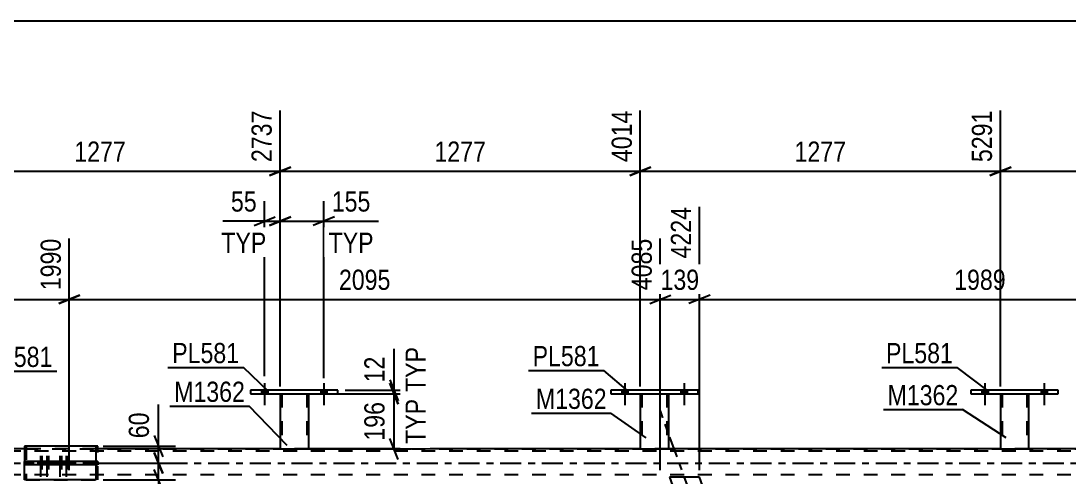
# Model space of a CAD drawing. Header units: millimetres. Extents: x -74 to 767, y -439 to 155.
# Drawn here: x 63.8 to 212.4, y -2 to 62.7 of the extents above; entities that cross this region are included whole.
import ezdxf

# ---------------------------------------------------------------- set-up
doc = ezdxf.new("R2010")
doc.units = ezdxf.units.MM
doc.linetypes.add('DXK_LINE_DOT2', pattern=[3.9198, 1.9599, -1.9599])
doc.linetypes.add('DXK_LINE_DOT3', pattern=[5.9187, 2.979, -0.9799, 0.9799, -0.9799])
doc.styles.add('Arial Narrow', font='ARIALN.TTF', dxfattribs={"height": 0.2})

# ---------------------------------------------------------------- blocks, each defined once
blk = doc.blocks.new('Bolt-814185030-3460 - 3452')
at = {"linetype": 'Continuous'}
for points in [[(200.07, 9.84), (200.95, 9.84), (200.95, 10.32), (200.07, 10.32)], [(208.47, 9.84), (209.35, 9.84), (209.35, 10.32), (208.47, 10.32)]]:
    blk.add_hatch(color=1, dxfattribs=at).paths.add_polyline_path(points)
at = {"color": 1, "linetype": 'Continuous'}
for p, q in [((200.51, 11.32), (200.51, 8.2)), ((208.91, 11.32), (208.91, 8.2)), ((200.07, 10.32), (200.07, 9.84)), ((200.95, 10.32), (200.95, 9.84)), ((208.47, 10.32), (208.47, 9.84)), ((209.35, 10.32), (209.35, 9.84))]:
    blk.add_line(p, q, dxfattribs=at)
blk = doc.blocks.new('Bolt-814185030-3456 - 3452')
at = {"linetype": 'Continuous'}
for points in [[(97.91, 9.84), (98.79, 9.84), (98.79, 10.32), (97.91, 10.32)], [(106.31, 9.84), (107.19, 9.84), (107.19, 10.32), (106.31, 10.32)]]:
    blk.add_hatch(color=1, dxfattribs=at).paths.add_polyline_path(points)
at = {"color": 1, "linetype": 'Continuous'}
for p, q in [((98.35, 11.32), (98.35, 8.2)), ((106.75, 11.32), (106.75, 8.2)), ((97.91, 10.32), (97.91, 9.84)), ((98.79, 10.32), (98.79, 9.84)), ((106.31, 10.32), (106.31, 9.84)), ((107.19, 10.32), (107.19, 9.84))]:
    blk.add_line(p, q, dxfattribs=at)
blk = doc.blocks.new('Bolt-814185030-3457 - 3452')
at = {"linetype": 'Continuous'}
for points in [[(97.91, 9.84), (98.79, 9.84), (98.79, 10.32), (97.91, 10.32)], [(106.31, 9.84), (107.19, 9.84), (107.19, 10.32), (106.31, 10.32)]]:
    blk.add_hatch(color=1, dxfattribs=at).paths.add_polyline_path(points)
at = {"color": 1, "linetype": 'Continuous'}
for p, q in [((98.35, 11.32), (98.35, 8.2)), ((106.75, 11.32), (106.75, 8.2)), ((97.91, 10.32), (97.91, 9.84)), ((98.79, 10.32), (98.79, 9.84)), ((106.31, 10.32), (106.31, 9.84)), ((107.19, 10.32), (107.19, 9.84))]:
    blk.add_line(p, q, dxfattribs=at)
blk = doc.blocks.new('Part-814185030-3522 - 3452')
at = {"color": 2, "linetype": 'Continuous'}
for p, q in [((198.51, 10.32), (198.51, 9.84)), ((210.91, 10.32), (198.51, 10.32)), ((198.51, 9.84), (210.91, 9.84)), ((210.91, 9.84), (210.91, 10.32))]:
    blk.add_line(p, q, dxfattribs=at)
blk = doc.blocks.new('Bolt-814185030-3458 - 3452')
at = {"linetype": 'Continuous'}
for points in [[(148.99, 9.84), (149.87, 9.84), (149.87, 10.32), (148.99, 10.32)], [(157.39, 9.84), (158.27, 9.84), (158.27, 10.32), (157.39, 10.32)]]:
    blk.add_hatch(color=1, dxfattribs=at).paths.add_polyline_path(points)
at = {"color": 1, "linetype": 'Continuous'}
for p, q in [((149.43, 11.32), (149.43, 8.2)), ((157.83, 11.32), (157.83, 8.2)), ((148.99, 10.32), (148.99, 9.84)), ((149.87, 10.32), (149.87, 9.84)), ((157.39, 10.32), (157.39, 9.84)), ((158.27, 10.32), (158.27, 9.84))]:
    blk.add_line(p, q, dxfattribs=at)
blk = doc.blocks.new('Bolt-814185030-3459 - 3452')
at = {"linetype": 'Continuous'}
for points in [[(148.99, 9.84), (149.87, 9.84), (149.87, 10.32), (148.99, 10.32)], [(157.39, 9.84), (158.27, 9.84), (158.27, 10.32), (157.39, 10.32)]]:
    blk.add_hatch(color=1, dxfattribs=at).paths.add_polyline_path(points)
at = {"color": 1, "linetype": 'Continuous'}
for p, q in [((149.43, 11.32), (149.43, 8.2)), ((157.83, 11.32), (157.83, 8.2)), ((148.99, 10.32), (148.99, 9.84)), ((149.87, 10.32), (149.87, 9.84)), ((157.39, 10.32), (157.39, 9.84)), ((158.27, 10.32), (158.27, 9.84))]:
    blk.add_line(p, q, dxfattribs=at)
blk = doc.blocks.new('Bolt-814185030-3461 - 3452')
at = {"linetype": 'Continuous'}
for points in [[(200.07, 9.84), (200.95, 9.84), (200.95, 10.32), (200.07, 10.32)], [(208.47, 9.84), (209.35, 9.84), (209.35, 10.32), (208.47, 10.32)]]:
    blk.add_hatch(color=1, dxfattribs=at).paths.add_polyline_path(points)
at = {"color": 1, "linetype": 'Continuous'}
for p, q in [((200.51, 11.32), (200.51, 8.2)), ((208.91, 11.32), (208.91, 8.2)), ((200.07, 10.32), (200.07, 9.84)), ((200.95, 10.32), (200.95, 9.84)), ((208.47, 10.32), (208.47, 9.84)), ((209.35, 10.32), (209.35, 9.84))]:
    blk.add_line(p, q, dxfattribs=at)
blk = doc.blocks.new('Part-814185030-3527 - 3452')
at = {"color": 2, "linetype": 'Continuous'}
for p, q in [((202.71, 9.84), (202.71, 2)), ((206.71, 9.84), (206.71, 2)), ((202.71, 2), (206.71, 2))]:
    blk.add_line(p, q, dxfattribs=at)
at = {"color": 7, "linetype": 'DXK_LINE_DOT2'}
for p, q in [((202.71, 9.84), (206.71, 9.84)), ((202.71, 9.84), (202.71, 9.84)), ((202.71, 9.84), (202.71, 9.84)), ((202.95, 9.84), (202.95, 2)), ((206.47, 9.84), (206.47, 2)), ((206.71, 9.84), (206.71, 9.84)), ((206.71, 9.84), (206.71, 9.84)), ((206.41, 2), (206.45, 2)), ((206.41, 2), (206.45, 2)), ((206.45, 2), (206.47, 2)), ((206.45, 2), (206.47, 2))]:
    blk.add_line(p, q, dxfattribs=at)
blk = doc.blocks.new('Part-814185030-3502 - 3452')
at = {"color": 2, "linetype": 'Continuous'}
for p, q in [((96.35, 10.32), (96.35, 9.84)), ((108.75, 10.32), (96.35, 10.32)), ((96.35, 9.84), (108.75, 9.84)), ((108.75, 9.84), (108.75, 10.32))]:
    blk.add_line(p, q, dxfattribs=at)
blk = doc.blocks.new('Part-814185030-3507 - 3452')
at = {"color": 2, "linetype": 'Continuous'}
for p, q in [((100.55, 9.84), (100.55, 2)), ((104.55, 9.84), (104.55, 2)), ((100.55, 2), (104.55, 2))]:
    blk.add_line(p, q, dxfattribs=at)
at = {"color": 7, "linetype": 'DXK_LINE_DOT2'}
for p, q in [((100.55, 9.84), (104.55, 9.84)), ((100.55, 9.84), (100.55, 9.84)), ((100.55, 9.84), (100.55, 9.84)), ((100.79, 9.84), (100.79, 2)), ((104.31, 9.84), (104.31, 2)), ((104.55, 9.84), (104.55, 9.84)), ((104.55, 9.84), (104.55, 9.84)), ((104.25, 2), (104.29, 2)), ((104.25, 2), (104.29, 2)), ((104.29, 2), (104.31, 2)), ((104.29, 2), (104.31, 2))]:
    blk.add_line(p, q, dxfattribs=at)
blk = doc.blocks.new('Part-814185030-3512 - 3452')
at = {"color": 2, "linetype": 'Continuous'}
for p, q in [((147.43, 10.32), (147.43, 9.84)), ((159.83, 10.32), (147.43, 10.32)), ((147.43, 9.84), (159.83, 9.84)), ((159.83, 9.84), (159.83, 10.32))]:
    blk.add_line(p, q, dxfattribs=at)
blk = doc.blocks.new('Part-814185030-3517 - 3452')
at = {"color": 2, "linetype": 'Continuous'}
for p, q in [((151.63, 9.84), (151.63, 2)), ((155.63, 9.84), (155.63, 2)), ((151.63, 2), (155.63, 2))]:
    blk.add_line(p, q, dxfattribs=at)
at = {"color": 7, "linetype": 'DXK_LINE_DOT2'}
for p, q in [((151.63, 9.84), (155.63, 9.84)), ((151.63, 9.84), (151.63, 9.84)), ((151.63, 9.84), (151.63, 9.84)), ((151.87, 9.84), (151.87, 2)), ((155.39, 9.84), (155.39, 2)), ((155.63, 9.84), (155.63, 9.84)), ((155.63, 9.84), (155.63, 9.84)), ((155.33, 2), (155.37, 2)), ((155.33, 2), (155.37, 2)), ((155.37, 2), (155.39, 2)), ((155.37, 2), (155.39, 2))]:
    blk.add_line(p, q, dxfattribs=at)
blk = doc.blocks.new('Part-814185030-3902 - 3452')
at = {"color": 2, "linetype": 'Continuous'}
for p, q in [((74.46, 2.4), (64.29, 2.4)), ((64.29, 2.4), (64.29, 0.24)), ((74.46, -2.4), (74.46, 2.4)), ((64.29, -2.4), (64.29, -0.24)), ((74.46, -2.4), (64.29, -2.4))]:
    blk.add_line(p, q, dxfattribs=at)
at = {"color": 7, "linetype": 'DXK_LINE_DOT2'}
blk.add_line((64.29, 0.24), (64.29, -0.24), dxfattribs=at)
blk = doc.blocks.new('Part-814185030-3741 - 3452')
at = {"color": 7, "linetype": 'DXK_LINE_DOT3'}
blk.add_line((205.44, -132.62), (154.48, 7.4), dxfattribs=at)
at = {"color": 2, "linetype": 'Continuous'}
for p, q in [((160.03, -2), (155.77, -2)), ((202.4, -118.41), (160.03, -2)), ((198.14, -118.41), (157.3, -6.2))]:
    blk.add_line(p, q, dxfattribs=at)
at = {"color": 7, "linetype": 'DXK_LINE_DOT2'}
for p, q in [((155.77, -2), (157.3, -6.2)), ((200.06, -123.22), (155.94, -2)), ((203.98, -123.22), (159.86, -2)), ((199.89, -123.22), (198.14, -118.41)), ((204.15, -123.22), (202.4, -118.41)), ((204.15, -123.22), (199.89, -123.22))]:
    blk.add_line(p, q, dxfattribs=at)
blk = doc.blocks.new('Part-814185030-3752 - 3452')
at = {"color": 7, "linetype": 'DXK_LINE_DOT2'}
for p, q in [((639.97, 1.68), (25.23, 1.68)), ((64.29, 2), (639.97, 2)), ((74.46, 2), (64.29, 2)), ((104.55, 2), (100.55, 2)), ((155.63, 2), (151.63, 2)), ((206.71, 2), (202.71, 2)), ((639.97, -1.68), (25.23, -1.68))]:
    blk.add_line(p, q, dxfattribs=at)
at = {"color": 2, "linetype": 'Continuous'}
for p, q in [((64.29, 2), (53.47, 2)), ((100.55, 2), (74.46, 2)), ((151.63, 2), (104.55, 2)), ((202.71, 2), (155.63, 2)), ((253.79, 2), (206.71, 2))]:
    blk.add_line(p, q, dxfattribs=at)
at = {"color": 7, "linetype": 'DXK_LINE_DOT3'}
blk.add_line((25.23, 0), (639.97, 0), dxfattribs=at)
blk = doc.blocks.new('Part-814185030-3901 - 3452')
at = {"color": 2, "linetype": 'Continuous'}
for p, q in [((70.17, 0.24), (64.29, 0.24)), ((64.29, -0.24), (64.29, 0.24)), ((74.46, 0.24), (70.17, 0.24)), ((70.17, -0.24), (70.17, 0.24)), ((74.46, 0.24), (74.46, -0.24)), ((70.17, -0.24), (64.29, -0.24)), ((74.46, -0.24), (70.17, -0.24))]:
    blk.add_line(p, q, dxfattribs=at)
blk = doc.blocks.new('Bolt-814185030-3903 - 3452')
at = {"linetype": 'Continuous'}
for points in [[(66.91, 0.24), (66.19, 0.24), (66.19, -0.24), (66.91, -0.24)], [(67.81, 0.24), (67.09, 0.24), (67.09, -0.24), (67.81, -0.24)], [(69.68, 0.24), (68.96, 0.24), (68.96, -0.24), (69.68, -0.24)], [(70.58, 0.24), (69.86, 0.24), (69.86, -0.24), (70.58, -0.24)]]:
    blk.add_hatch(color=1, dxfattribs=at).paths.add_polyline_path(points)
at = {"color": 1, "linetype": 'Continuous'}
for p, q in [((66.19, 0.24), (66.19, -0.24)), ((66.55, 1.04), (66.55, -1.96)), ((66.91, 0.24), (66.91, -0.24)), ((67.09, 0.24), (67.09, -0.24)), ((67.45, 1.04), (67.45, -1.96)), ((67.81, 0.24), (67.81, -0.24)), ((68.96, 0.24), (68.96, -0.24)), ((69.32, 1.04), (69.32, -1.96)), ((69.68, 0.24), (69.68, -0.24)), ((69.86, 0.24), (69.86, -0.24)), ((70.22, 1.04), (70.22, -1.96)), ((70.58, 0.24), (70.58, -0.24))]:
    blk.add_line(p, q, dxfattribs=at)
blk = doc.blocks.new('Part-814185030-3907 - 3452')
at = {"color": 7, "linetype": 'DXK_LINE_DOT2'}
for p, q in [((74.7, 0.24), (64.51, 0.24)), ((64.51, 0.24), (64.51, -0.24)), ((70.39, 0.24), (70.39, -0.24)), ((74.7, 0.24), (74.7, -0.24)), ((74.7, -0.24), (64.51, -0.24))]:
    blk.add_line(p, q, dxfattribs=at)
blk = doc.blocks.new('Part-814185030-3908 - 3452')
at = {"color": 7, "linetype": 'DXK_LINE_DOT2'}
for p, q in [((64.51, 2.4), (64.51, -2.4)), ((74.46, 2.4), (64.51, 2.4)), ((74.7, -2.4), (74.7, 2)), ((64.51, -2.4), (74.7, -2.4))]:
    blk.add_line(p, q, dxfattribs=at)
at = {"color": 2, "linetype": 'Continuous'}
for p, q in [((74.7, 2.4), (74.46, 2.4)), ((74.7, 2), (74.7, 2.4))]:
    blk.add_line(p, q, dxfattribs=at)
blk = doc.blocks.new('Bolt-814185030-3909 - 3452')
at = {"color": 1, "linetype": 'DXK_LINE_DOT2'}
for p, q in [((66.41, 0.24), (66.41, -0.24)), ((66.77, 1.04), (66.77, -1.96)), ((67.13, 0.24), (67.13, -0.24)), ((67.31, 0.24), (67.31, -0.24)), ((67.67, 1.04), (67.67, -1.96)), ((68.03, 0.24), (68.03, -0.24)), ((69.18, 0.24), (69.18, -0.24)), ((69.54, 1.04), (69.54, -1.96)), ((69.9, 0.24), (69.9, -0.24)), ((70.08, 0.24), (70.08, -0.24)), ((70.44, 1.04), (70.44, -1.96)), ((70.8, 0.24), (70.8, -0.24))]:
    blk.add_line(p, q, dxfattribs=at)
blk = doc.blocks.new('StraightDimension-814185030-2803 - 2456')
at = {"color": 7, "linetype": 'Continuous'}
blk.add_line((10.44, 62.69), (639.97, 62.69), dxfattribs=at)
blk = doc.blocks.new('StraightDimension-814185030-4511 - 3452')
at = {"color": 7, "linetype": 'Continuous'}
for p, q in [((70.64, -1), (70.64, 31.82)), ((154.46, -1), (154.46, 31.82)), ((72.14, 23.81), (69.14, 22.61)), ((152.96, 22.61), (155.96, 23.81)), ((70.64, 23.21), (154.46, 23.21))]:
    blk.add_line(p, q, dxfattribs=at)
at = {"color": 0}
blk.add_wipeout([(116.8, 23.96), (116.8, 28.16), (108.29, 28.16), (108.29, 23.96)], dxfattribs=at)
at = {"color": 3, "style": 'Arial Narrow'}
blk.add_text('2095', height=2.863, dxfattribs=at).set_placement((108.89, 24.56))
at = {"color": 0, "linetype": 'Continuous'}
blk.add_wipeout([(153.86, 32.42), (149.66, 32.42), (149.66, 23.91), (153.86, 23.91)], dxfattribs=at)
at = {"color": 3, "linetype": 'Continuous', "style": 'Arial Narrow'}
blk.add_text('4085', height=2.863, rotation=90.0002, dxfattribs=at).set_placement((153.26, 24.51))
blk = doc.blocks.new('StraightDimension-814185030-10011 - 3452')
at = {"color": 7, "linetype": 'Continuous'}
for p, q in [((49.47, 10.84), (49.47, 49.99)), ((100.55, 10.84), (100.55, 49.99)), ((50.97, 41.98), (47.97, 40.78)), ((99.05, 40.78), (102.05, 41.98)), ((49.47, 41.38), (100.55, 41.38))]:
    blk.add_line(p, q, dxfattribs=at)
at = {"color": 0}
blk.add_wipeout([(79.26, 42.13), (79.26, 46.33), (70.75, 46.33), (70.75, 42.13)], dxfattribs=at)
at = {"color": 3, "style": 'Arial Narrow'}
blk.add_text('1277', height=2.863, dxfattribs=at).set_placement((71.35, 42.73))
at = {"color": 0, "linetype": 'Continuous'}
blk.add_wipeout([(99.95, 50.59), (95.75, 50.59), (95.75, 42.08), (99.95, 42.08)], dxfattribs=at)
at = {"color": 3, "linetype": 'Continuous', "style": 'Arial Narrow'}
blk.add_text('2737', height=2.863, rotation=90.0002, dxfattribs=at).set_placement((99.35, 42.68))
blk = doc.blocks.new('StraightDimension-814185030-10151 - 3452')
at = {"color": 7, "linetype": 'Continuous'}
for p, q in [((98.35, 12.32), (98.35, 37.16)), ((100.55, 10.84), (100.55, 37.16)), ((98.35, 34.31), (92.44, 34.31)), ((98.35, 34.31), (92.44, 34.31)), ((96.85, 33.71), (99.85, 34.91)), ((98.35, 34.31), (100.55, 34.31)), ((102.05, 34.91), (99.05, 33.71))]:
    blk.add_line(p, q, dxfattribs=at)
at = {"color": 0}
blk.add_wipeout([(97.82, 35.06), (97.82, 39.26), (92.97, 39.26), (92.97, 35.06)], dxfattribs=at)
at = {"color": 0, "linetype": 'Continuous'}
blk.add_wipeout([(99.19, 29.21), (99.19, 33.41), (91.6, 33.41), (91.6, 29.21)], dxfattribs=at)
at = {"color": 3, "style": 'Arial Narrow'}
blk.add_text('55', height=2.863, dxfattribs=at).set_placement((93.57, 35.66))
at = {"color": 3, "linetype": 'Continuous', "style": 'Arial Narrow'}
blk.add_text('TYP', height=2.863, dxfattribs=at).set_placement((92.2, 29.81))
blk = doc.blocks.new('StraightDimension-814185030-10010 - 3452')
at = {"color": 7, "linetype": 'Continuous'}
for p, q in [((100.55, 10.84), (100.55, 49.99)), ((151.63, 10.84), (151.63, 49.99)), ((102.05, 41.98), (99.05, 40.78)), ((150.13, 40.78), (153.13, 41.98)), ((100.55, 41.38), (151.63, 41.38))]:
    blk.add_line(p, q, dxfattribs=at)
at = {"color": 0}
blk.add_wipeout([(130.34, 42.13), (130.34, 46.33), (121.83, 46.33), (121.83, 42.13)], dxfattribs=at)
at = {"color": 3, "style": 'Arial Narrow'}
blk.add_text('1277', height=2.863, dxfattribs=at).set_placement((122.43, 42.73))
at = {"color": 0, "linetype": 'Continuous'}
blk.add_wipeout([(151.03, 50.59), (146.83, 50.59), (146.83, 42.08), (151.03, 42.08)], dxfattribs=at)
at = {"color": 3, "linetype": 'Continuous', "style": 'Arial Narrow'}
blk.add_text('4014', height=2.863, rotation=90.0002, dxfattribs=at).set_placement((150.43, 42.68))
blk = doc.blocks.new('StraightDimension-814185030-5125 - 3452')
at = {"color": 7, "linetype": 'Continuous'}
for p, q in [((82.69, 1.5), (83.89, -1.5)), ((75.46, 0), (85.69, 0)), ((83.89, -3.9), (82.69, -0.9)), ((83.29, -2.4), (83.29, 0)), ((75.46, -2.4), (85.69, -2.4)), ((83.29, -2.4), (83.29, -8.31)), ((83.29, -2.4), (83.29, -8.31))]:
    blk.add_line(p, q, dxfattribs=at)
at = {"color": 0}
blk.add_wipeout([(82.54, -2.93), (78.34, -2.93), (78.34, -7.78), (82.54, -7.78)], dxfattribs=at)
at = {"color": 3, "style": 'Arial Narrow'}
blk.add_text('60', height=2.863, rotation=90.0002, dxfattribs=at).set_placement((81.94, -7.18))
blk = doc.blocks.new('StraightDimension-814185030-3924 - 3452')
at = {"color": 7, "linetype": 'Continuous'}
for p, q in [((116.1, 11.34), (117.3, 8.34)), ((103.55, 9.84), (119.1, 9.84)), ((116.7, 2), (116.7, 9.84)), ((117.3, 0.5), (116.1, 3.5)), ((103.55, 2), (119.1, 2))]:
    blk.add_line(p, q, dxfattribs=at)
at = {"color": 0}
blk.add_wipeout([(115.95, 9.26), (111.75, 9.26), (111.75, 2.58), (115.95, 2.58)], dxfattribs=at)
at = {"color": 0, "linetype": 'Continuous'}
blk.add_wipeout([(121.8, 9.71), (117.6, 9.71), (117.6, 2.12), (121.8, 2.12)], dxfattribs=at)
at = {"color": 3, "linetype": 'Continuous', "style": 'Arial Narrow'}
blk.add_text('TYP', height=2.863, rotation=90.0002, dxfattribs=at).set_placement((121.2, 2.72))
at = {"color": 3, "style": 'Arial Narrow'}
blk.add_text('196', height=2.863, rotation=90.0002, dxfattribs=at).set_placement((115.35, 3.18))
blk = doc.blocks.new('StraightDimension-814185030-3943 - 3452')
at = {"color": 7, "linetype": 'Continuous'}
for p, q in [((116.7, 10.32), (116.7, 16.22)), ((116.7, 10.32), (116.7, 16.22)), ((116.1, 11.82), (117.3, 8.82)), ((117.3, 8.34), (116.1, 11.34)), ((103.55, 9.84), (119.1, 9.84)), ((109.75, 10.32), (119.1, 10.32)), ((116.7, 9.84), (116.7, 10.32))]:
    blk.add_line(p, q, dxfattribs=at)
at = {"color": 0, "linetype": 'Continuous'}
blk.add_wipeout([(121.8, 17.07), (117.6, 17.07), (117.6, 9.48), (121.8, 9.48)], dxfattribs=at)
at = {"color": 0}
blk.add_wipeout([(115.95, 15.7), (111.75, 15.7), (111.75, 10.84), (115.95, 10.84)], dxfattribs=at)
at = {"color": 3, "style": 'Arial Narrow'}
blk.add_text('12', height=2.863, rotation=90.0002, dxfattribs=at).set_placement((115.35, 11.44))
at = {"color": 3, "linetype": 'Continuous', "style": 'Arial Narrow'}
blk.add_text('TYP', height=2.863, rotation=90.0002, dxfattribs=at).set_placement((121.2, 10.08))
blk = doc.blocks.new('StraightDimension-814185030-4217 - 3452')
at = {"color": 7, "linetype": 'Continuous'}
for p, q in [((70.64, -1), (70.64, 31.82)), ((0, 3), (0, 26.33)), ((1.5, 23.81), (-1.5, 22.61)), ((69.14, 22.61), (72.14, 23.81)), ((0, 23.21), (70.64, 23.21))]:
    blk.add_line(p, q, dxfattribs=at)
at = {"color": 0}
blk.add_wipeout([(39.58, 23.96), (39.58, 28.16), (31.06, 28.16), (31.06, 23.96)], dxfattribs=at)
at = {"color": 3, "style": 'Arial Narrow'}
blk.add_text('1990', height=2.863, dxfattribs=at).set_placement((31.66, 24.56))
at = {"color": 0, "linetype": 'Continuous'}
for points in [[(70.04, 32.42), (65.84, 32.42), (65.84, 23.91), (70.04, 23.91)], [(-0.6, 26.93), (-4.8, 26.93), (-4.8, 23.91), (-0.6, 23.91)]]:
    blk.add_wipeout(points, dxfattribs=at)
at = {"color": 3, "linetype": 'Continuous', "style": 'Arial Narrow'}
for s, height, p in [('1990', 2.863, (69.44, 24.51)), ('0', 2.86, (-1.2, 24.51))]:
    blk.add_text(s, height=height, rotation=90.0002, dxfattribs=at).set_placement(p)
blk = doc.blocks.new('StraightDimension-814185030-4463 - 3452')
at = {"color": 7, "linetype": 'Continuous'}
for p, q in [((160.03, -1), (160.03, 36.32)), ((239.59, -1), (239.59, 31.82)), ((161.53, 23.81), (158.53, 22.61)), ((238.09, 22.61), (241.09, 23.81)), ((160.03, 23.21), (239.59, 23.21))]:
    blk.add_line(p, q, dxfattribs=at)
at = {"color": 0}
blk.add_wipeout([(204.07, 23.96), (204.07, 28.16), (195.55, 28.16), (195.55, 23.96)], dxfattribs=at)
at = {"color": 3, "style": 'Arial Narrow'}
blk.add_text('1989', height=2.863, dxfattribs=at).set_placement((196.15, 24.56))
at = {"color": 0, "linetype": 'Continuous'}
blk.add_wipeout([(238.99, 32.42), (234.79, 32.42), (234.79, 23.91), (238.99, 23.91)], dxfattribs=at)
at = {"color": 3, "linetype": 'Continuous', "style": 'Arial Narrow'}
blk.add_text('6213', height=2.863, rotation=90.0002, dxfattribs=at).set_placement((238.39, 24.51))
blk = doc.blocks.new('StraightDimension-814185030-4487 - 3452')
at = {"color": 7, "linetype": 'Continuous'}
for p, q in [((160.03, -1), (160.03, 36.32)), ((154.46, -1), (154.46, 31.82)), ((152.96, 22.61), (155.96, 23.81)), ((161.53, 23.81), (158.53, 22.61)), ((154.46, 23.21), (160.03, 23.21))]:
    blk.add_line(p, q, dxfattribs=at)
at = {"color": 0}
blk.add_wipeout([(160.58, 23.96), (160.58, 28.16), (153.9, 28.16), (153.9, 23.96)], dxfattribs=at)
at = {"color": 3, "style": 'Arial Narrow'}
blk.add_text('139', height=2.863, dxfattribs=at).set_placement((154.5, 24.56))
at = {"color": 0, "linetype": 'Continuous'}
blk.add_wipeout([(159.43, 36.92), (155.23, 36.92), (155.23, 28.41), (159.43, 28.41)], dxfattribs=at)
at = {"color": 3, "linetype": 'Continuous', "style": 'Arial Narrow'}
blk.add_text('4224', height=2.863, rotation=90.0002, dxfattribs=at).set_placement((158.83, 29.01))
blk = doc.blocks.new('StraightDimension-814185030-5136 - 3452')
at = {"color": 7, "linetype": 'Continuous'}
for p, q in [((83.29, 2.4), (83.29, 8.31)), ((83.29, 2.4), (83.29, 8.31)), ((82.69, 3.9), (83.89, 0.9)), ((75.46, 2.4), (85.69, 2.4)), ((83.89, -1.5), (82.69, 1.5)), ((83.29, 0), (83.29, 2.4)), ((75.46, 0), (85.69, 0))]:
    blk.add_line(p, q, dxfattribs=at)
at = {"color": 0}
blk.add_wipeout([(82.54, 7.78), (78.34, 7.78), (78.34, 2.92), (82.54, 2.92)], dxfattribs=at)
at = {"color": 3, "style": 'Arial Narrow'}
blk.add_text('60', height=2.863, rotation=90.0002, dxfattribs=at).set_placement((81.94, 3.52))
blk = doc.blocks.new('StraightDimension-814185030-10008 - 3452')
at = {"color": 7, "linetype": 'Continuous'}
for p, q in [((202.71, 10.84), (202.71, 49.99)), ((253.79, 10.84), (253.79, 49.99)), ((204.21, 41.98), (201.21, 40.78)), ((252.29, 40.78), (255.29, 41.98)), ((202.71, 41.38), (253.79, 41.38))]:
    blk.add_line(p, q, dxfattribs=at)
at = {"color": 0}
blk.add_wipeout([(232.5, 42.13), (232.5, 46.33), (223.99, 46.33), (223.99, 42.13)], dxfattribs=at)
at = {"color": 3, "style": 'Arial Narrow'}
blk.add_text('1277', height=2.863, dxfattribs=at).set_placement((224.59, 42.73))
at = {"color": 0, "linetype": 'Continuous'}
blk.add_wipeout([(253.19, 50.59), (248.99, 50.59), (248.99, 42.08), (253.19, 42.08)], dxfattribs=at)
at = {"color": 3, "linetype": 'Continuous', "style": 'Arial Narrow'}
blk.add_text('6568', height=2.863, rotation=90.0002, dxfattribs=at).set_placement((252.59, 42.68))
blk = doc.blocks.new('StraightDimension-814185030-10009 - 3452')
at = {"color": 7, "linetype": 'Continuous'}
for p, q in [((151.63, 10.84), (151.63, 49.99)), ((202.71, 10.84), (202.71, 49.99)), ((153.13, 41.98), (150.13, 40.78)), ((201.21, 40.78), (204.21, 41.98)), ((151.63, 41.38), (202.71, 41.38))]:
    blk.add_line(p, q, dxfattribs=at)
at = {"color": 0}
blk.add_wipeout([(181.42, 42.13), (181.42, 46.33), (172.91, 46.33), (172.91, 42.13)], dxfattribs=at)
at = {"color": 3, "style": 'Arial Narrow'}
blk.add_text('1277', height=2.863, dxfattribs=at).set_placement((173.51, 42.73))
at = {"color": 0, "linetype": 'Continuous'}
blk.add_wipeout([(202.11, 50.59), (197.91, 50.59), (197.91, 42.08), (202.11, 42.08)], dxfattribs=at)
at = {"color": 3, "linetype": 'Continuous', "style": 'Arial Narrow'}
blk.add_text('5291', height=2.863, rotation=90.0002, dxfattribs=at).set_placement((201.51, 42.68))
blk = doc.blocks.new('StraightDimension-814185030-10150 - 3452')
at = {"color": 7, "linetype": 'Continuous'}
for p, q in [((100.55, 10.84), (100.55, 37.16)), ((106.75, 12.03), (106.75, 37.16)), ((99.05, 33.71), (102.05, 34.91)), ((100.55, 34.31), (106.75, 34.31)), ((108.25, 34.91), (105.25, 33.71)), ((106.75, 34.31), (114.48, 34.31)), ((106.75, 34.31), (114.48, 34.31))]:
    blk.add_line(p, q, dxfattribs=at)
at = {"color": 0}
blk.add_wipeout([(113.96, 35.06), (113.96, 39.26), (107.27, 39.26), (107.27, 35.06)], dxfattribs=at)
at = {"color": 0, "linetype": 'Continuous'}
blk.add_wipeout([(114.41, 29.21), (114.41, 33.41), (106.82, 33.41), (106.82, 29.21)], dxfattribs=at)
at = {"color": 3, "style": 'Arial Narrow'}
blk.add_text('155', height=2.863, dxfattribs=at).set_placement((107.87, 35.66))
at = {"color": 3, "linetype": 'Continuous', "style": 'Arial Narrow'}
blk.add_text('TYP', height=2.863, dxfattribs=at).set_placement((107.42, 29.81))
blk = doc.blocks.new('Mark-814185030-3508 - 3452')
at = {"color": 0}
blk.add_wipeout([(145.87, 13.74), (145.87, 16.74), (136.36, 16.74), (136.36, 13.74)], dxfattribs=at)
blk.add_wipeout([(145.87, 13.74), (145.87, 16.74), (136.36, 16.74), (136.36, 13.74)], dxfattribs=at)
at = {"color": 30, "linetype": 'Continuous'}
for p in [(135.76, 13.14), (149.92, 10.21)]:
    blk.add_line(p, (146.47, 13.14), dxfattribs=at)
at = {"color": 3, "style": 'Arial Narrow'}
blk.add_text('PL581', height=2.863, dxfattribs=at).set_placement((136.36, 13.74))
blk = doc.blocks.new('Mark-814185030-3518 - 3452')
at = {"color": 0}
blk.add_wipeout([(195.98, 14.16), (195.98, 17.16), (186.48, 17.16), (186.48, 14.16)], dxfattribs=at)
blk.add_wipeout([(195.98, 14.16), (195.98, 17.16), (186.48, 17.16), (186.48, 14.16)], dxfattribs=at)
at = {"color": 30, "linetype": 'Continuous'}
for p in [(185.88, 13.56), (201, 10.21)]:
    blk.add_line(p, (196.58, 13.56), dxfattribs=at)
at = {"color": 3, "style": 'Arial Narrow'}
blk.add_text('PL581', height=2.863, dxfattribs=at).set_placement((186.48, 14.16))
blk = doc.blocks.new('Mark-814185030-3523 - 3452')
at = {"color": 0}
blk.add_wipeout([(196.75, 8.2), (196.75, 11.2), (186.7, 11.2), (186.7, 8.2)], dxfattribs=at)
blk.add_wipeout([(196.75, 8.2), (196.75, 11.2), (186.7, 11.2), (186.7, 8.2)], dxfattribs=at)
at = {"color": 30, "linetype": 'Continuous'}
for p in [(186.1, 7.6), (203.52, 3.58)]:
    blk.add_line(p, (197.35, 7.6), dxfattribs=at)
at = {"color": 3, "style": 'Arial Narrow'}
blk.add_text('M1362', height=2.863, dxfattribs=at).set_placement((186.7, 8.2))
blk = doc.blocks.new('Mark-814185030-3478 - 3452')
at = {"color": 0}
blk.add_wipeout([(68.27, 13.63), (68.27, 16.63), (58.76, 16.63), (58.76, 13.63)], dxfattribs=at)
blk.add_wipeout([(68.27, 13.63), (68.27, 16.63), (58.76, 16.63), (58.76, 13.63)], dxfattribs=at)
at = {"color": 30, "linetype": 'Continuous'}
for p, q in [((56.92, 10.14), (58.16, 13.03)), ((58.16, 13.03), (68.87, 13.03))]:
    blk.add_line(p, q, dxfattribs=at)
at = {"color": 3, "style": 'Arial Narrow'}
blk.add_text('PL581', height=2.863, dxfattribs=at).set_placement((58.76, 13.63))
blk = doc.blocks.new('Mark-814185030-3498 - 3452')
at = {"color": 0}
blk.add_wipeout([(94.74, 14.17), (94.74, 17.17), (85.24, 17.17), (85.24, 14.17)], dxfattribs=at)
blk.add_wipeout([(94.74, 14.17), (94.74, 17.17), (85.24, 17.17), (85.24, 14.17)], dxfattribs=at)
at = {"color": 30, "linetype": 'Continuous'}
for p in [(84.64, 13.57), (98.84, 10.21)]:
    blk.add_line(p, (95.34, 13.57), dxfattribs=at)
at = {"color": 3, "style": 'Arial Narrow'}
blk.add_text('PL581', height=2.863, dxfattribs=at).set_placement((85.24, 14.17))
blk = doc.blocks.new('Mark-814185030-3503 - 3452')
at = {"color": 0}
blk.add_wipeout([(95.57, 8.68), (95.57, 11.68), (85.52, 11.68), (85.52, 8.68)], dxfattribs=at)
blk.add_wipeout([(95.57, 8.68), (95.57, 11.68), (85.52, 11.68), (85.52, 8.68)], dxfattribs=at)
at = {"color": 30, "linetype": 'Continuous'}
for p in [(84.92, 8.08), (101.54, 2.48)]:
    blk.add_line(p, (96.17, 8.08), dxfattribs=at)
at = {"color": 3, "style": 'Arial Narrow'}
blk.add_text('M1362', height=2.863, dxfattribs=at).set_placement((85.52, 8.68))
blk = doc.blocks.new('Mark-814185030-3513 - 3452')
at = {"color": 0}
blk.add_wipeout([(146.87, 7.68), (146.87, 10.68), (136.82, 10.68), (136.82, 7.68)], dxfattribs=at)
blk.add_wipeout([(146.87, 7.68), (146.87, 10.68), (136.82, 10.68), (136.82, 7.68)], dxfattribs=at)
at = {"color": 30, "linetype": 'Continuous'}
for p in [(136.22, 7.08), (152.44, 3.58)]:
    blk.add_line(p, (147.47, 7.08), dxfattribs=at)
at = {"color": 3, "style": 'Arial Narrow'}
blk.add_text('M1362', height=2.863, dxfattribs=at).set_placement((136.82, 7.68))

msp = doc.modelspace()

# ---------------------------------------------------------------- block references
for name in ['StraightDimension-814185030-2803 - 2456', 'Bolt-814185030-3456 - 3452', 'Bolt-814185030-3457 - 3452', 'Bolt-814185030-3458 - 3452', 'Bolt-814185030-3459 - 3452', 'Bolt-814185030-3460 - 3452', 'Bolt-814185030-3461 - 3452', 'Part-814185030-3502 - 3452', 'Part-814185030-3507 - 3452', 'Part-814185030-3512 - 3452', 'Part-814185030-3517 - 3452', 'Part-814185030-3522 - 3452', 'Part-814185030-3527 - 3452', 'Part-814185030-3741 - 3452', 'Part-814185030-3752 - 3452', 'Part-814185030-3902 - 3452', 'Part-814185030-3908 - 3452', 'Part-814185030-3901 - 3452', 'Part-814185030-3907 - 3452', 'Bolt-814185030-3903 - 3452', 'Bolt-814185030-3909 - 3452']:
    msp.add_blockref(name, (0, 0))

# ---------------------------------------------------------------- next in the draw order: block references
for name in ['StraightDimension-814185030-4463 - 3452', 'StraightDimension-814185030-4511 - 3452']:
    msp.add_blockref(name, (0, 0))

# ---------------------------------------------------------------- next in the draw order: block references
for name in ['StraightDimension-814185030-10011 - 3452', 'StraightDimension-814185030-10008 - 3452', 'StraightDimension-814185030-5125 - 3452']:
    msp.add_blockref(name, (0, 0))

# ---------------------------------------------------------------- next in the draw order: block references
for name in ['StraightDimension-814185030-10151 - 3452', 'StraightDimension-814185030-4217 - 3452', 'StraightDimension-814185030-5136 - 3452']:
    msp.add_blockref(name, (0, 0))

# ---------------------------------------------------------------- next in the draw order: block references
for name in ['StraightDimension-814185030-10010 - 3452', 'Mark-814185030-3478 - 3452']:
    msp.add_blockref(name, (0, 0))

# ---------------------------------------------------------------- next in the draw order: block references
for name in ['StraightDimension-814185030-4487 - 3452', 'StraightDimension-814185030-3924 - 3452']:
    msp.add_blockref(name, (0, 0))

# ---------------------------------------------------------------- next in the draw order: block references
for name in ['StraightDimension-814185030-10009 - 3452', 'StraightDimension-814185030-3943 - 3452']:
    msp.add_blockref(name, (0, 0))

# ---------------------------------------------------------------- next in the draw order: block references
for name in ['StraightDimension-814185030-10150 - 3452', 'Mark-814185030-3508 - 3452', 'Mark-814185030-3518 - 3452']:
    msp.add_blockref(name, (0, 0))

# ---------------------------------------------------------------- next in the draw order: block references
for name in ['Mark-814185030-3498 - 3452', 'Mark-814185030-3513 - 3452', 'Mark-814185030-3523 - 3452']:
    msp.add_blockref(name, (0, 0))

# ---------------------------------------------------------------- next in the draw order: block references
msp.add_blockref('Mark-814185030-3503 - 3452', (0, 0))

doc.saveas('drawing.dxf')
